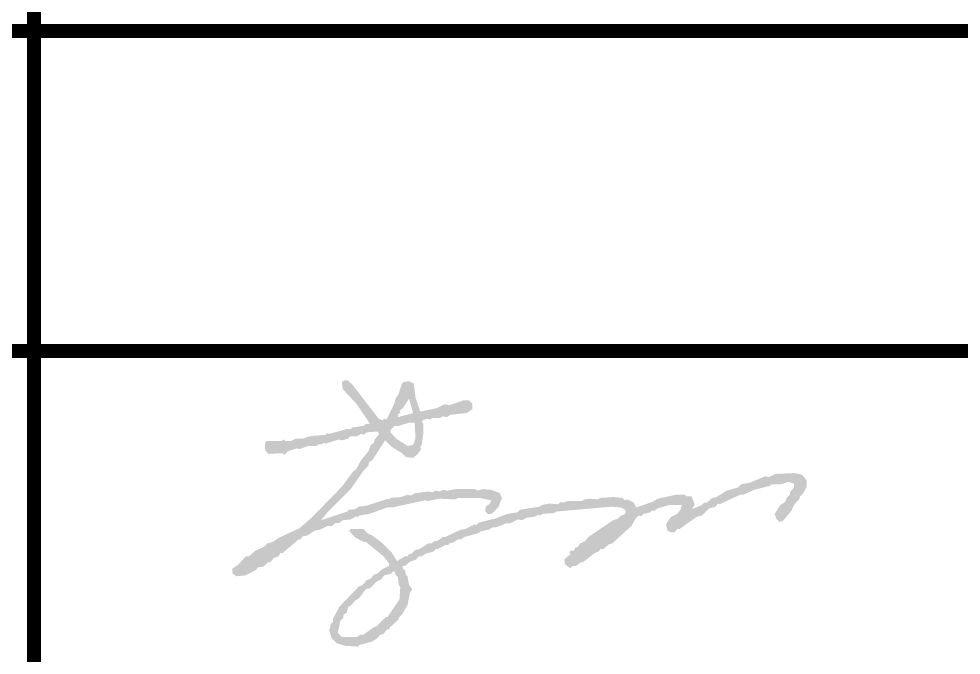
# Model space of a CAD drawing. Extents: x 1188826 to 1909461, y 608442 to 1651179.
# Drawn here: x 1699820 to 1702175, y 1080150 to 1081741 of the extents above; entities that cross this region are included whole.
import ezdxf

# ---------------------------------------------------------------- set-up
doc = ezdxf.new("R2010")
doc.units = 0
doc.header["$LTSCALE"] = 1000
doc.header["$MEASUREMENT"] = 0
doc.layers.add('WALL', color=9, linetype='Continuous', lineweight=40)
doc.layers.add('签名', color=7, linetype='Continuous', lineweight=18)
doc.layers.add('图框', color=140, linetype='Continuous')

# ---------------------------------------------------------------- blocks, each defined once
blk = doc.blocks.new('12414151231')
at = {"layer": '签名'}
h = blk.add_hatch(color=2, dxfattribs=at)
h.dxf.hatch_style = 1
h.paths.add_polyline_path([(-1590.2, 9834.8), (-1590.2, 9840.8), (-1584.2, 9846.8), (-1586.2, 9850.8), (-1578.2, 9856.8), (-1562.2, 9880.8), (-1552.2, 9844.8)], flags=16)
h.paths.add_polyline_path([(-1608.2, 9796.8), (-1608.2, 9802.8), (-1598.2, 9812.8), (-1588.2, 9812.8), (-1562.2, 9820.8), (-1548.2, 9820.8), (-1546.2, 9782.8), (-1550.2, 9768.8), (-1554.2, 9764.8), (-1566.2, 9762.8), (-1594.2, 9780.8)], flags=16)
h.paths.add_polyline_path([(-1740.2, 9294.8), (-1734.2, 9324.8), (-1726.2, 9332.8), (-1726.2, 9340.8), (-1718.2, 9344.8), (-1714.2, 9360.8), (-1708.2, 9362.8), (-1696.2, 9376.8), (-1688.2, 9380.8), (-1670.2, 9404.8), (-1660.2, 9406.8), (-1644.2, 9422.8), (-1632.2, 9428.8), (-1624.2, 9438.8), (-1608.2, 9442.8), (-1602.2, 9448.8), (-1598.2, 9448.8), (-1596.2, 9440.8), (-1590.2, 9434.8), (-1588.2, 9416.8), (-1584.2, 9408.8), (-1586.2, 9378.8), (-1616.2, 9334.8), (-1620.2, 9334.8), (-1644.2, 9310.8), (-1648.2, 9310.8), (-1676.2, 9290.8), (-1684.2, 9290.8), (-1692.2, 9284.8), (-1730.2, 9284.8)], flags=16)
h.paths.add_polyline_path([(-1760.2, 9304.8), (-1762.2, 9302.8), (-1756.2, 9282.8), (-1742.2, 9268.8), (-1722.2, 9262.8), (-1690.2, 9260.8), (-1686.2, 9264.8), (-1656.2, 9272.8), (-1642.2, 9280.8), (-1636.2, 9288.8), (-1626.2, 9292.8), (-1616.2, 9304.8), (-1612.2, 9302.8), (-1610.2, 9308.8), (-1588.2, 9328.8), (-1588.2, 9332.8), (-1580.2, 9340.8), (-1566.2, 9364.8), (-1560.2, 9394.8), (-1554.2, 9404.8), (-1562.2, 9414.8), (-1566.2, 9436.8), (-1570.2, 9440.8), (-1572.2, 9450.8), (-1578.2, 9456.8), (-1578.2, 9462.8), (-1572.2, 9462.8), (-1560.2, 9472.8), (-1544.2, 9478.8), (-1538.2, 9486.8), (-1530.2, 9486.8), (-1522.2, 9492.8), (-1500.2, 9498.8), (-1496.2, 9504.8), (-1490.2, 9504.8), (-1472.2, 9514.8), (-1464.2, 9514.8), (-1462.2, 9518.8), (-1452.2, 9520.8), (-1440.2, 9528.8), (-1432.2, 9528.8), (-1424.2, 9534.8), (-1388.2, 9544.8), (-1384.2, 9548.8), (-1364.2, 9552.8), (-1354.2, 9558.8), (-1346.2, 9558.8), (-1320.2, 9568.8), (-1310.2, 9568.8), (-1290.2, 9578.8), (-1280.2, 9576.8), (-1268.2, 9582.8), (-1244.2, 9586.8), (-1240.2, 9590.8), (-1234.2, 9588.8), (-1228.2, 9592.8), (-1200.2, 9594.8), (-1192.2, 9598.8), (-1056.2, 9610.8), (-1034.2, 9608.8), (-1024.2, 9604.8), (-1020.2, 9598.8), (-1024.2, 9590.8), (-1032.2, 9588.8), (-1040.2, 9580.8), (-1052.2, 9576.8), (-1114.2, 9534.8), (-1122.2, 9524.8), (-1134.2, 9518.8), (-1142.2, 9508.8), (-1146.2, 9508.8), (-1150.2, 9500.8), (-1158.2, 9500.8), (-1162.2, 9496.8), (-1158.2, 9492.8), (-1174.2, 9478.8), (-1172.2, 9466.8), (-1160.2, 9456.8), (-1152.2, 9462.8), (-1144.2, 9462.8), (-1134.2, 9470.8), (-1126.2, 9472.8), (-1098.2, 9494.8), (-1088.2, 9498.8), (-1084.2, 9504.8), (-1076.2, 9504.8), (-1062.2, 9516.8), (-1054.2, 9518.8), (-1006.2, 9562.8), (-996.2, 9580.8), (-988.2, 9588.8), (-982.2, 9586.8), (-976.2, 9592.8), (-958.2, 9596.8), (-956.2, 9600.8), (-948.2, 9600.8), (-940.2, 9606.8), (-912.2, 9614.8), (-880.2, 9614.8), (-884.2, 9602.8), (-892.2, 9592.8), (-908.2, 9584.8), (-920.2, 9566.8), (-916.2, 9550.8), (-908.2, 9546.8), (-898.2, 9546.8), (-892.2, 9554.8), (-886.2, 9554.8), (-844.2, 9584.8), (-830.2, 9588.8), (-812.2, 9606.8), (-796.2, 9610.8), (-790.2, 9618.8), (-786.2, 9616.8), (-734.2, 9640.8), (-726.2, 9640.8), (-700.2, 9652.8), (-660.2, 9662.8), (-656.2, 9666.8), (-634.2, 9666.8), (-614.2, 9672.8), (-600.2, 9668.8), (-600.2, 9658.8), (-610.2, 9646.8), (-610.2, 9640.8), (-618.2, 9632.8), (-622.2, 9622.8), (-634.2, 9614.8), (-648.2, 9592.8), (-644.2, 9580.8), (-636.2, 9572.8), (-628.2, 9574.8), (-606.2, 9600.8), (-600.2, 9614.8), (-586.2, 9630.8), (-586.2, 9634.8), (-578.2, 9642.8), (-568.2, 9660.8), (-568.2, 9676.8), (-580.2, 9690.8), (-598.2, 9694.8), (-646.2, 9692.8), (-662.2, 9684.8), (-672.2, 9686.8), (-710.2, 9670.8), (-732.2, 9666.8), (-740.2, 9658.8), (-768.2, 9650.8), (-794.2, 9634.8), (-804.2, 9632.8), (-818.2, 9620.8), (-824.2, 9620.8), (-830.2, 9614.8), (-854.2, 9604.8), (-848.2, 9616.8), (-856.2, 9636.8), (-868.2, 9636.8), (-874.2, 9640.8), (-894.2, 9640.8), (-940.2, 9630.8), (-954.2, 9622.8), (-994.2, 9608.8), (-1000.2, 9620.8), (-1016.2, 9628.8), (-1024.2, 9626.8), (-1028.2, 9632.8), (-1052.2, 9634.8), (-1084.2, 9632.8), (-1090.2, 9628.8), (-1110.2, 9630.8), (-1124.2, 9628.8), (-1130.2, 9624.8), (-1166.2, 9624.8), (-1178.2, 9620.8), (-1182.2, 9622.8), (-1190.2, 9616.8), (-1210.2, 9618.8), (-1230.2, 9614.8), (-1236.2, 9610.8), (-1286.2, 9602.8), (-1290.2, 9596.8), (-1316.2, 9592.8), (-1348.2, 9580.8), (-1388.2, 9570.8), (-1394.2, 9564.8), (-1398.2, 9566.8), (-1422.2, 9554.8), (-1434.2, 9552.8), (-1472.2, 9534.8), (-1478.2, 9534.8), (-1492.2, 9524.8), (-1498.2, 9524.8), (-1506.2, 9518.8), (-1514.2, 9518.8), (-1536.2, 9504.8), (-1546.2, 9502.8), (-1556.2, 9492.8), (-1562.2, 9492.8), (-1566.2, 9486.8), (-1572.2, 9486.8), (-1592.2, 9474.8), (-1606.2, 9496.8), (-1630.2, 9520.8), (-1654.2, 9538.8), (-1664.2, 9542.8), (-1676.2, 9554.8), (-1708.2, 9554.8), (-1712.2, 9550.8), (-1698.2, 9534.8), (-1676.2, 9522.8), (-1670.2, 9522.8), (-1626.2, 9486.8), (-1612.2, 9468.8), (-1612.2, 9462.8), (-1628.2, 9454.8), (-1642.2, 9442.8), (-1650.2, 9440.8), (-1658.2, 9430.8), (-1668.2, 9426.8), (-1678.2, 9414.8), (-1688.2, 9410.8), (-1736.2, 9360.8), (-1752.2, 9330.8), (-1752.2, 9322.8), (-1758.2, 9316.8)])
h.paths.add_polyline_path([(-2002.2, 9456.8), (-2004.2, 9454.8), (-2004.2, 9444.8), (-1994.2, 9436.8), (-1972.2, 9438.8), (-1944.2, 9452.8), (-1940.2, 9458.8), (-1926.2, 9460.8), (-1916.2, 9470.8), (-1908.2, 9472.8), (-1900.2, 9482.8), (-1888.2, 9486.8), (-1884.2, 9494.8), (-1878.2, 9494.8), (-1838.2, 9528.8), (-1834.2, 9528.8), (-1828.2, 9536.8), (-1816.2, 9538.8), (-1798.2, 9550.8), (-1786.2, 9552.8), (-1766.2, 9562.8), (-1754.2, 9562.8), (-1748.2, 9568.8), (-1734.2, 9570.8), (-1728.2, 9576.8), (-1708.2, 9578.8), (-1694.2, 9586.8), (-1690.2, 9584.8), (-1686.2, 9588.8), (-1662.2, 9592.8), (-1616.2, 9608.8), (-1604.2, 9608.8), (-1522.2, 9626.8), (-1516.2, 9624.8), (-1486.2, 9630.8), (-1446.2, 9628.8), (-1440.2, 9632.8), (-1388.2, 9632.8), (-1356.2, 9626.8), (-1360.2, 9618.8), (-1370.2, 9610.8), (-1372.2, 9600.8), (-1366.2, 9592.8), (-1356.2, 9592.8), (-1338.2, 9610.8), (-1330.2, 9632.8), (-1336.2, 9644.8), (-1356.2, 9652.8), (-1378.2, 9654.8), (-1390.2, 9650.8), (-1398.2, 9654.8), (-1446.2, 9654.8), (-1466.2, 9650.8), (-1476.2, 9652.8), (-1486.2, 9648.8), (-1496.2, 9650.8), (-1504.2, 9646.8), (-1512.2, 9648.8), (-1546.2, 9644.8), (-1558.2, 9638.8), (-1566.2, 9640.8), (-1582.2, 9634.8), (-1608.2, 9632.8), (-1612.2, 9628.8), (-1614.2, 9630.8), (-1670.2, 9612.8), (-1688.2, 9610.8), (-1696.2, 9604.8), (-1714.2, 9602.8), (-1716.2, 9598.8), (-1782.2, 9576.8), (-1766.2, 9596.8), (-1708.2, 9654.8), (-1676.2, 9700.8), (-1664.2, 9712.8), (-1662.2, 9722.8), (-1654.2, 9726.8), (-1622.2, 9776.8), (-1606.2, 9760.8), (-1580.2, 9744.8), (-1570.2, 9734.8), (-1552.2, 9732.8), (-1540.2, 9742.8), (-1532.2, 9754.8), (-1534.2, 9758.8), (-1530.2, 9766.8), (-1526.2, 9798.8), (-1526.2, 9818.8), (-1530.2, 9822.8), (-1528.2, 9826.8), (-1516.2, 9830.8), (-1510.2, 9828.8), (-1504.2, 9832.8), (-1484.2, 9832.8), (-1478.2, 9836.8), (-1468.2, 9834.8), (-1458.2, 9840.8), (-1418.2, 9844.8), (-1404.2, 9854.8), (-1404.2, 9868.8), (-1412.2, 9876.8), (-1426.2, 9876.8), (-1460.2, 9864.8), (-1474.2, 9866.8), (-1494.2, 9856.8), (-1534.2, 9848.8), (-1546.2, 9884.8), (-1550.2, 9918.8), (-1562.2, 9924.8), (-1576.2, 9922.8), (-1580.2, 9918.8), (-1588.2, 9892.8), (-1596.2, 9880.8), (-1598.2, 9870.8), (-1618.2, 9828.8), (-1624.2, 9830.8), (-1628.2, 9826.8), (-1638.2, 9830.8), (-1704.2, 9916.8), (-1716.2, 9926.8), (-1724.2, 9926.8), (-1730.2, 9922.8), (-1728.2, 9904.8), (-1694.2, 9868.8), (-1660.2, 9818.8), (-1672.2, 9816.8), (-1676.2, 9812.8), (-1704.2, 9808.8), (-1708.2, 9804.8), (-1718.2, 9804.8), (-1762.2, 9792.8), (-1768.2, 9794.8), (-1770.2, 9790.8), (-1812.2, 9786.8), (-1828.2, 9780.8), (-1846.2, 9780.8), (-1858.2, 9774.8), (-1870.2, 9774.8), (-1876.2, 9778.8), (-1880.2, 9774.8), (-1918.2, 9774.8), (-1922.2, 9770.8), (-1922.2, 9752.8), (-1914.2, 9742.8), (-1880.2, 9744.8), (-1872.2, 9740.8), (-1866.2, 9748.8), (-1842.2, 9756.8), (-1836.2, 9754.8), (-1814.2, 9762.8), (-1794.2, 9762.8), (-1788.2, 9766.8), (-1780.2, 9766.8), (-1776.2, 9770.8), (-1770.2, 9768.8), (-1738.2, 9778.8), (-1730.2, 9776.8), (-1714.2, 9780.8), (-1710.2, 9786.8), (-1692.2, 9786.8), (-1682.2, 9792.8), (-1674.2, 9790.8), (-1668.2, 9796.8), (-1642.2, 9798.8), (-1638.2, 9796.8), (-1638.2, 9790.8), (-1648.2, 9778.8), (-1650.2, 9770.8), (-1658.2, 9764.8), (-1664.2, 9748.8), (-1682.2, 9726.8), (-1694.2, 9704.8), (-1702.2, 9698.8), (-1730.2, 9660.8), (-1806.2, 9582.8), (-1836.2, 9556.8), (-1888.2, 9532.8), (-1902.2, 9522.8), (-1916.2, 9518.8), (-1924.2, 9510.8), (-1946.2, 9500.8), (-1962.2, 9486.8), (-1970.2, 9486.8), (-1988.2, 9466.8)])
at = {"layer": '图框', "const_width": 35}
for points in [[(-2500, 6816.5), (-2500, 13216.5)], [(-2500, 6800.3), (-2500, 13200.3)], [(-7000, 10800.3), (0, 10800.3)], [(-7000, 10000.3), (0, 10000.3)]]:
    blk.add_lwpolyline(points, dxfattribs=at)

msp = doc.modelspace()

# ---------------------------------------------------------------- block references
at = {"layer": 'WALL'}
msp.add_blockref('12414151231', (1702357.2, 1070910.3), dxfattribs=at)

doc.saveas('drawing.dxf')
